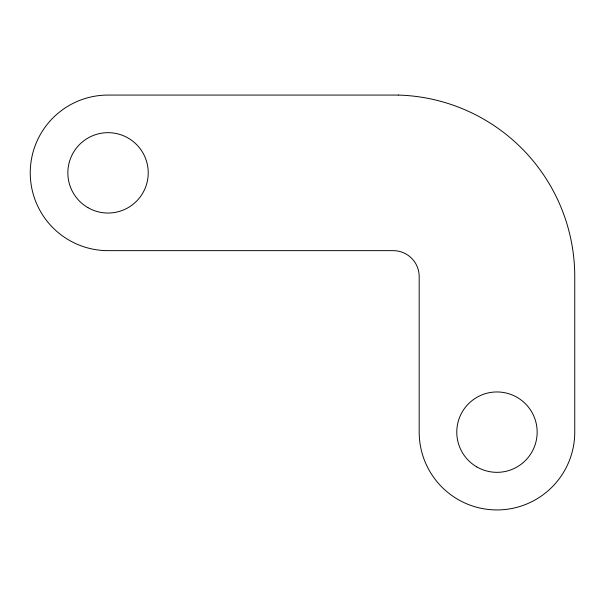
<?xml version="1.0" encoding="UTF-8"?>
<svg xmlns="http://www.w3.org/2000/svg" width="605" height="605" viewBox="0 0 605 605"><rect width="100%" height="100%" fill="white"/><g stroke="black" fill="none" stroke-linecap="round" stroke-linejoin="round"><path stroke-width="0.91" d="M398.309 95.068L108.038 95.068A77.788 77.788 0 0 0 30.25 172.856A77.788 77.788 0 0 0 108.038 250.644L393.25 250.644A25.932 25.932 0 0 1 419.182 276.568L419.182 432.144A77.788 77.788 0 0 0 496.962 509.932A77.788 77.788 0 0 0 574.75 432.144L574.75 276.568A181.576 181.576 0 0 0 398.309 95.068M476.869 466.947A40.187 40.187 0 0 0 537.157 432.144A40.187 40.187 0 0 0 476.869 397.341A40.187 40.187 0 0 0 476.869 466.947M87.944 207.659A40.187 40.187 0 0 0 148.225 172.856A40.187 40.187 0 0 0 87.944 138.053A40.187 40.187 0 0 0 87.944 207.659"/></g></svg>
